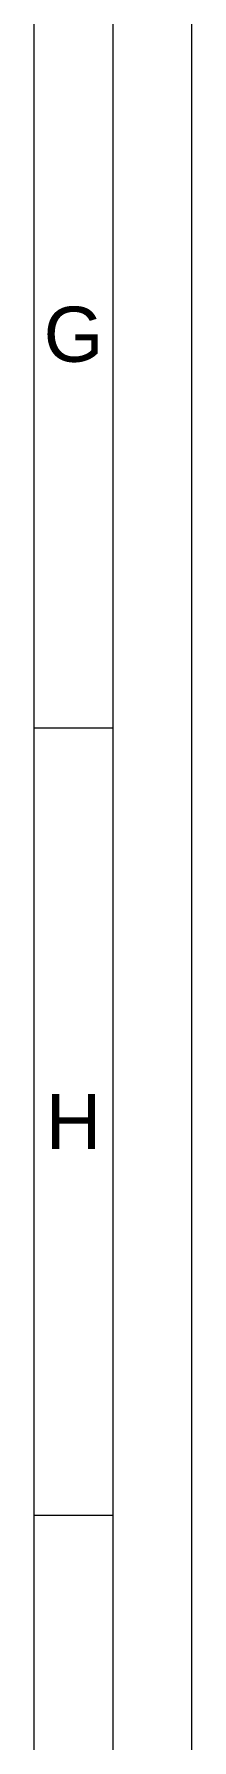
# Paper-space layout 'A1 - Landscape' of a CAD drawing. Header units: millimetres. Extents: x 0 to 841, y 0 to 594.
# Drawn here: x 831 to 841, y 182.7 to 291.1 of the extents above; entities that cross this region are included whole.
import ezdxf
from ezdxf.enums import TextEntityAlignment as Align

# ---------------------------------------------------------------- set-up
doc = ezdxf.new("R2010")
doc.units = ezdxf.units.MM
for name, color, linetype, lineweight in [('CDL_FRAME', 7, 'Continuous', 18), ('CDL_FRAME_GREEN', 3, 'Continuous', 18), ('CDL_FRAME_RED', 1, 'Continuous', 18), ('CDL_FRAME_YELLOW', 2, 'Continuous', 18)]:
    doc.layers.add(name, color=color, linetype=linetype, lineweight=lineweight)
doc.layers.add('CDL_TITLE_BLOCK', color=7, linetype='Continuous')
doc.styles.add('RHI_BORDER', font='arial.ttf')

# ---------------------------------------------------------------- blocks, each defined once
blk = doc.blocks.new('LANDSCAPE_DINA1_FRAME_REV03_ISO5457')
at = {"layer": 'CDL_FRAME', "linetype": 'Continuous'}
blk.add_line((831, 10), (831, 584), dxfattribs=at)
at = {"layer": 'CDL_FRAME_GREEN', "linetype": 'Continuous'}
blk.add_line((841, 0), (841, 594), dxfattribs=at)
at = {"layer": 'CDL_FRAME_RED', "linetype": 'Continuous'}
blk.add_line((836, 5), (836, 589), dxfattribs=at)
at = {"layer": 'CDL_FRAME_YELLOW', "linetype": 'Continuous'}
for p, q in [((831, 247), (836, 247)), ((831, 197), (836, 197))]:
    blk.add_line(p, q, dxfattribs=at)
at = {"layer": 'CDL_FRAME_GREEN', "linetype": 'Continuous', "style": 'RHI_BORDER'}
for s, p in [('G', (833.5, 272)), ('H', (833.5, 222))]:
    blk.add_text(s, height=3.5, dxfattribs=at).set_placement(p, align=Align.MIDDLE_CENTER)

psp = doc.layouts.new('A1 - Landscape')

# ---------------------------------------------------------------- block references
at = {"layer": 'CDL_TITLE_BLOCK', "lineweight": 0}
psp.add_blockref('LANDSCAPE_DINA1_FRAME_REV03_ISO5457', (0, 0), dxfattribs=at)

doc.saveas('drawing.dxf')
